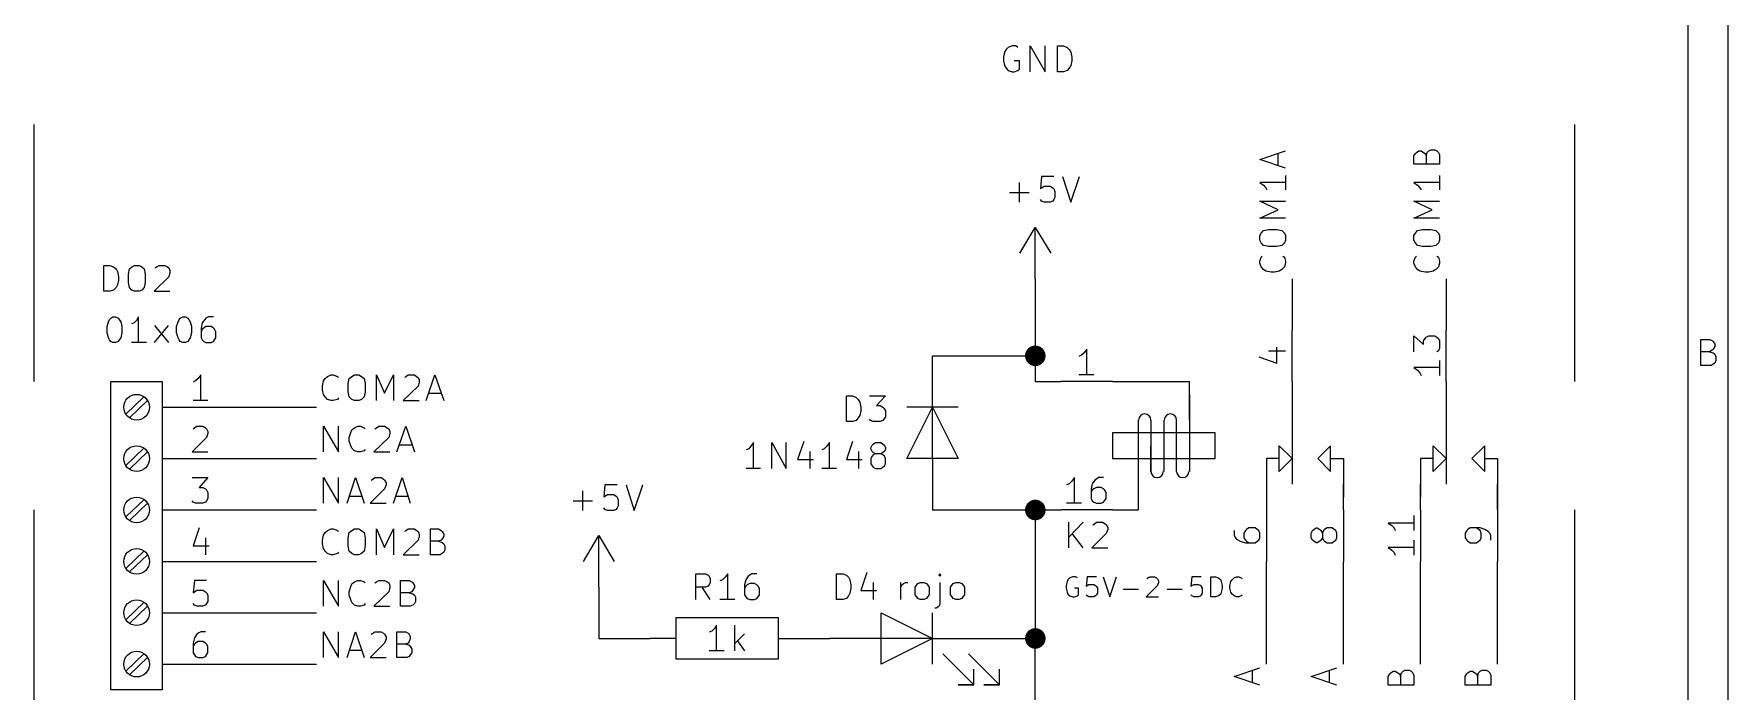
# Model space of a CAD drawing. Extents: x 0.4 to 11.3, y -7.9 to -0.4.
# Drawn here: x 8 to 11.299, y -4.002 to -2.724 of the extents above; entities that cross this region are included whole.
import ezdxf

# ---------------------------------------------------------------- set-up
doc = ezdxf.new("R2010")
doc.units = 0
doc.header["$MEASUREMENT"] = 0
doc.linetypes.add('DASHED', pattern=[0.75, 0.5, -0.25])
for name, color, linetype in [('BLACK', 7, 'CONTINUOUS'), ('BLUE3', 171, 'CONTINUOUS'), ('CYAN2', 4, 'CONTINUOUS'), ('GREEN2', 3, 'CONTINUOUS'), ('LYELLOW', 51, 'CONTINUOUS'), ('RED2', 1, 'CONTINUOUS')]:
    doc.layers.add(name, color=color, linetype=linetype)

msp = doc.modelspace()

# ---------------------------------------------------------------- linework, layer by layer
at = {"layer": 'BLACK', "linetype": 'CONTINUOUS'}
for p, q in [((10.387, -2.968), (10.437, -2.951)), ((10.437, -2.985), (10.387, -2.968)), ((10.423, -2.98), (10.423, -2.956)), ((10.687, -2.961), (10.69, -2.956)), ((10.687, -2.977), (10.687, -2.961)), ((10.69, -2.956), (10.692, -2.954)), ((10.692, -2.954), (10.697, -2.951)), ((10.697, -2.951), (10.701, -2.951)), ((10.701, -2.951), (10.706, -2.954)), ((10.706, -2.954), (10.709, -2.956)), ((10.709, -2.956), (10.711, -2.961)), ((10.711, -2.961), (10.713, -2.954)), ((10.711, -2.961), (10.711, -2.977)), ((10.713, -2.954), (10.716, -2.951)), ((10.716, -2.951), (10.72, -2.949)), ((10.72, -2.949), (10.728, -2.949)), ((10.728, -2.949), (10.732, -2.951)), ((10.732, -2.951), (10.735, -2.954)), ((10.735, -2.954), (10.737, -2.958)), ((10.737, -2.958), (10.737, -2.977)), ((10.437, -2.999), (10.437, -3.027)), ((10.737, -2.977), (10.687, -2.977)), ((10.737, -2.999), (10.737, -3.027)), ((10.437, -3.013), (10.387, -3.013)), ((10.387, -3.013), (10.394, -3.018)), ((10.394, -3.018), (10.399, -3.023)), ((10.399, -3.023), (10.401, -3.027)), ((10.737, -3.013), (10.687, -3.013)), ((10.687, -3.013), (10.694, -3.018)), ((10.694, -3.018), (10.699, -3.023)), ((10.699, -3.023), (10.701, -3.027)), ((10.423, -3.066), (10.387, -3.049)), ((10.387, -3.049), (10.437, -3.049)), ((10.387, -3.082), (10.423, -3.066)), ((10.723, -3.066), (10.687, -3.049)), ((10.687, -3.049), (10.737, -3.049)), ((10.687, -3.082), (10.723, -3.066)), ((10.437, -3.082), (10.387, -3.082)), ((10.737, -3.082), (10.687, -3.082)), ((10.387, -3.116), (10.39, -3.111)), ((10.387, -3.125), (10.387, -3.116)), ((10.39, -3.13), (10.387, -3.125)), ((10.39, -3.111), (10.394, -3.106)), ((10.394, -3.135), (10.39, -3.13)), ((10.394, -3.106), (10.404, -3.104)), ((10.404, -3.104), (10.42, -3.104)), ((10.42, -3.104), (10.43, -3.106)), ((10.43, -3.106), (10.435, -3.111)), ((10.435, -3.13), (10.43, -3.135)), ((10.435, -3.111), (10.437, -3.116)), ((10.437, -3.125), (10.435, -3.13)), ((10.437, -3.116), (10.437, -3.125)), ((10.687, -3.116), (10.69, -3.111)), ((10.687, -3.125), (10.687, -3.116)), ((10.69, -3.13), (10.687, -3.125)), ((10.69, -3.111), (10.694, -3.106)), ((10.694, -3.135), (10.69, -3.13)), ((10.694, -3.106), (10.704, -3.104)), ((10.704, -3.104), (10.72, -3.104)), ((10.72, -3.104), (10.73, -3.106)), ((10.73, -3.106), (10.735, -3.111)), ((10.735, -3.13), (10.73, -3.135)), ((10.735, -3.111), (10.737, -3.116)), ((10.737, -3.125), (10.735, -3.13)), ((10.737, -3.116), (10.737, -3.125)), ((10.387, -3.166), (10.39, -3.158)), ((10.387, -3.17), (10.387, -3.166)), ((10.39, -3.158), (10.392, -3.156)), ((10.404, -3.137), (10.394, -3.135)), ((10.42, -3.137), (10.404, -3.137)), ((10.43, -3.135), (10.42, -3.137)), ((10.432, -3.156), (10.435, -3.158)), ((10.435, -3.158), (10.437, -3.166)), ((10.437, -3.166), (10.437, -3.17)), ((10.687, -3.166), (10.69, -3.158)), ((10.687, -3.17), (10.687, -3.166)), ((10.69, -3.158), (10.692, -3.156)), ((10.704, -3.137), (10.694, -3.135)), ((10.72, -3.137), (10.704, -3.137)), ((10.73, -3.135), (10.72, -3.137)), ((10.732, -3.156), (10.735, -3.158)), ((10.735, -3.158), (10.737, -3.166)), ((10.737, -3.166), (10.737, -3.17)), ((10.39, -3.177), (10.387, -3.17)), ((10.394, -3.182), (10.39, -3.177)), ((10.399, -3.185), (10.394, -3.182)), ((10.409, -3.187), (10.399, -3.185)), ((10.416, -3.187), (10.409, -3.187)), ((10.425, -3.185), (10.416, -3.187)), ((10.43, -3.182), (10.425, -3.185)), ((10.435, -3.177), (10.43, -3.182)), ((10.437, -3.17), (10.435, -3.177)), ((10.69, -3.177), (10.687, -3.17)), ((10.694, -3.182), (10.69, -3.177)), ((10.699, -3.185), (10.694, -3.182)), ((10.709, -3.187), (10.699, -3.185)), ((10.716, -3.187), (10.709, -3.187)), ((10.725, -3.185), (10.716, -3.187)), ((10.73, -3.182), (10.725, -3.185)), ((10.735, -3.177), (10.73, -3.182)), ((10.737, -3.17), (10.735, -3.177)), ((8.564, -3.399), (8.567, -3.394)), ((8.567, -3.394), (8.572, -3.39)), ((8.572, -3.39), (8.579, -3.387)), ((8.579, -3.387), (8.583, -3.387)), ((8.583, -3.387), (8.591, -3.39)), ((8.591, -3.39), (8.593, -3.392)), ((8.612, -3.404), (8.614, -3.394)), ((8.614, -3.394), (8.619, -3.39)), ((8.619, -3.39), (8.624, -3.387)), ((8.624, -3.387), (8.633, -3.387)), ((8.633, -3.387), (8.638, -3.39)), ((8.638, -3.39), (8.643, -3.394)), ((8.643, -3.394), (8.645, -3.404)), ((8.667, -3.437), (8.667, -3.387)), ((8.667, -3.387), (8.683, -3.423)), ((8.683, -3.423), (8.7, -3.387)), ((8.7, -3.387), (8.7, -3.437)), ((8.722, -3.392), (8.724, -3.39)), ((8.724, -3.39), (8.729, -3.387)), ((8.729, -3.387), (8.741, -3.387)), ((8.741, -3.387), (8.745, -3.39)), ((8.745, -3.39), (8.748, -3.392)), ((8.748, -3.392), (8.75, -3.397)), ((8.75, -3.397), (8.75, -3.401)), ((8.764, -3.437), (8.781, -3.387)), ((8.781, -3.387), (8.798, -3.437)), ((8.562, -3.409), (8.564, -3.399)), ((8.562, -3.416), (8.562, -3.409)), ((8.564, -3.425), (8.562, -3.416)), ((8.567, -3.43), (8.564, -3.425)), ((8.572, -3.435), (8.567, -3.43)), ((8.612, -3.42), (8.612, -3.404)), ((8.614, -3.43), (8.612, -3.42)), ((8.619, -3.435), (8.614, -3.43)), ((8.643, -3.43), (8.638, -3.435)), ((8.645, -3.42), (8.643, -3.43)), ((8.645, -3.404), (8.645, -3.42)), ((8.748, -3.409), (8.719, -3.437)), ((8.75, -3.401), (8.748, -3.409)), ((8.769, -3.423), (8.793, -3.423)), ((8.579, -3.437), (8.572, -3.435)), ((8.583, -3.437), (8.579, -3.437)), ((8.591, -3.435), (8.583, -3.437)), ((8.593, -3.432), (8.591, -3.435)), ((8.624, -3.437), (8.619, -3.435)), ((8.633, -3.437), (8.624, -3.437)), ((8.638, -3.435), (8.633, -3.437)), ((8.719, -3.437), (8.75, -3.437)), ((8.564, -3.537), (8.564, -3.487)), ((8.564, -3.487), (8.593, -3.537)), ((8.593, -3.537), (8.593, -3.487)), ((8.617, -3.499), (8.619, -3.494)), ((8.619, -3.494), (8.624, -3.49)), ((8.624, -3.49), (8.631, -3.487)), ((8.631, -3.487), (8.636, -3.487)), ((8.636, -3.487), (8.643, -3.49)), ((8.643, -3.49), (8.645, -3.492)), ((8.664, -3.492), (8.667, -3.49)), ((8.667, -3.49), (8.672, -3.487)), ((8.672, -3.487), (8.683, -3.487)), ((8.683, -3.487), (8.688, -3.49)), ((8.688, -3.49), (8.691, -3.492)), ((8.691, -3.492), (8.693, -3.497)), ((8.707, -3.537), (8.724, -3.487)), ((8.724, -3.487), (8.741, -3.537)), ((8.614, -3.509), (8.617, -3.499)), ((8.614, -3.516), (8.614, -3.509)), ((8.617, -3.525), (8.614, -3.516)), ((8.619, -3.53), (8.617, -3.525)), ((8.691, -3.509), (8.662, -3.537)), ((8.693, -3.501), (8.691, -3.509)), ((8.693, -3.497), (8.693, -3.501)), ((8.712, -3.523), (8.736, -3.523)), ((8.624, -3.535), (8.619, -3.53)), ((8.631, -3.537), (8.624, -3.535)), ((8.636, -3.537), (8.631, -3.537)), ((8.643, -3.535), (8.636, -3.537)), ((8.645, -3.532), (8.643, -3.535)), ((8.662, -3.537), (8.693, -3.537)), ((8.564, -3.637), (8.564, -3.587)), ((8.564, -3.587), (8.593, -3.637)), ((8.593, -3.637), (8.593, -3.587)), ((8.61, -3.637), (8.626, -3.587)), ((8.626, -3.587), (8.643, -3.637)), ((8.657, -3.592), (8.66, -3.59)), ((8.66, -3.59), (8.664, -3.587)), ((8.664, -3.587), (8.676, -3.587)), ((8.676, -3.587), (8.681, -3.59)), ((8.681, -3.59), (8.683, -3.592)), ((8.683, -3.592), (8.686, -3.597)), ((8.7, -3.637), (8.717, -3.587)), ((8.717, -3.587), (8.733, -3.637)), ((8.614, -3.623), (8.638, -3.623)), ((8.683, -3.609), (8.655, -3.637)), ((8.686, -3.601), (8.683, -3.609)), ((8.686, -3.597), (8.686, -3.601)), ((8.705, -3.623), (8.729, -3.623)), ((8.655, -3.637), (8.686, -3.637)), ((8.564, -3.699), (8.567, -3.694)), ((8.567, -3.694), (8.572, -3.69)), ((8.572, -3.69), (8.579, -3.687)), ((8.579, -3.687), (8.583, -3.687)), ((8.583, -3.687), (8.591, -3.69)), ((8.591, -3.69), (8.593, -3.692)), ((8.612, -3.704), (8.614, -3.694)), ((8.614, -3.694), (8.619, -3.69)), ((8.619, -3.69), (8.624, -3.687)), ((8.624, -3.687), (8.633, -3.687)), ((8.633, -3.687), (8.638, -3.69)), ((8.638, -3.69), (8.643, -3.694)), ((8.643, -3.694), (8.645, -3.704)), ((8.667, -3.737), (8.667, -3.687)), ((8.667, -3.687), (8.683, -3.723)), ((8.683, -3.723), (8.7, -3.687)), ((8.7, -3.687), (8.7, -3.737)), ((8.722, -3.692), (8.724, -3.69)), ((8.724, -3.69), (8.729, -3.687)), ((8.729, -3.687), (8.741, -3.687)), ((8.741, -3.687), (8.745, -3.69)), ((8.745, -3.69), (8.748, -3.692)), ((8.748, -3.692), (8.75, -3.697)), ((8.772, -3.737), (8.772, -3.687)), ((8.772, -3.687), (8.788, -3.687)), ((8.788, -3.687), (8.793, -3.69)), ((8.793, -3.69), (8.795, -3.692)), ((8.795, -3.692), (8.798, -3.697)), ((8.562, -3.709), (8.564, -3.699)), ((8.562, -3.716), (8.562, -3.709)), ((8.564, -3.725), (8.562, -3.716)), ((8.567, -3.73), (8.564, -3.725)), ((8.612, -3.72), (8.612, -3.704)), ((8.614, -3.73), (8.612, -3.72)), ((8.645, -3.72), (8.643, -3.73)), ((8.645, -3.704), (8.645, -3.72)), ((8.748, -3.709), (8.719, -3.737)), ((8.75, -3.701), (8.748, -3.709)), ((8.75, -3.697), (8.75, -3.701)), ((8.788, -3.711), (8.772, -3.711)), ((8.793, -3.709), (8.788, -3.711)), ((8.788, -3.711), (8.795, -3.713)), ((8.795, -3.706), (8.793, -3.709)), ((8.798, -3.701), (8.795, -3.706)), ((8.795, -3.713), (8.798, -3.716)), ((8.798, -3.697), (8.798, -3.701)), ((8.798, -3.716), (8.8, -3.72)), ((8.8, -3.72), (8.8, -3.728)), ((8.572, -3.735), (8.567, -3.73)), ((8.579, -3.737), (8.572, -3.735)), ((8.583, -3.737), (8.579, -3.737)), ((8.591, -3.735), (8.583, -3.737)), ((8.593, -3.732), (8.591, -3.735)), ((8.619, -3.735), (8.614, -3.73)), ((8.624, -3.737), (8.619, -3.735)), ((8.633, -3.737), (8.624, -3.737)), ((8.638, -3.735), (8.633, -3.737)), ((8.643, -3.73), (8.638, -3.735)), ((8.719, -3.737), (8.75, -3.737)), ((8.791, -3.737), (8.772, -3.737)), ((8.795, -3.735), (8.791, -3.737)), ((8.798, -3.732), (8.795, -3.735)), ((8.8, -3.728), (8.798, -3.732)), ((8.564, -3.837), (8.564, -3.787)), ((8.564, -3.787), (8.593, -3.837)), ((8.593, -3.837), (8.593, -3.787)), ((8.619, -3.794), (8.624, -3.79)), ((8.624, -3.79), (8.631, -3.787)), ((8.631, -3.787), (8.636, -3.787)), ((8.636, -3.787), (8.643, -3.79)), ((8.643, -3.79), (8.645, -3.792)), ((8.664, -3.792), (8.667, -3.79)), ((8.667, -3.79), (8.672, -3.787)), ((8.672, -3.787), (8.683, -3.787)), ((8.683, -3.787), (8.688, -3.79)), ((8.688, -3.79), (8.691, -3.792)), ((8.691, -3.792), (8.693, -3.797)), ((8.714, -3.837), (8.714, -3.787)), ((8.714, -3.787), (8.731, -3.787)), ((8.731, -3.787), (8.736, -3.79)), ((8.736, -3.79), (8.738, -3.792)), ((8.738, -3.792), (8.741, -3.797)), ((8.614, -3.809), (8.617, -3.799)), ((8.614, -3.816), (8.614, -3.809)), ((8.617, -3.825), (8.614, -3.816)), ((8.617, -3.799), (8.619, -3.794)), ((8.619, -3.83), (8.617, -3.825)), ((8.691, -3.809), (8.662, -3.837)), ((8.693, -3.801), (8.691, -3.809)), ((8.693, -3.797), (8.693, -3.801)), ((8.731, -3.811), (8.714, -3.811)), ((8.736, -3.809), (8.731, -3.811)), ((8.731, -3.811), (8.738, -3.813)), ((8.738, -3.806), (8.736, -3.809)), ((8.741, -3.801), (8.738, -3.806)), ((8.738, -3.813), (8.741, -3.816)), ((8.741, -3.797), (8.741, -3.801)), ((8.741, -3.816), (8.743, -3.82)), ((8.743, -3.82), (8.743, -3.828)), ((8.624, -3.835), (8.619, -3.83)), ((8.631, -3.837), (8.624, -3.835)), ((8.636, -3.837), (8.631, -3.837)), ((8.643, -3.835), (8.636, -3.837)), ((8.645, -3.832), (8.643, -3.835)), ((8.662, -3.837), (8.693, -3.837)), ((8.733, -3.837), (8.714, -3.837)), ((8.738, -3.835), (8.733, -3.837)), ((8.741, -3.832), (8.738, -3.835)), ((8.743, -3.828), (8.741, -3.832)), ((8.564, -3.937), (8.564, -3.887)), ((8.564, -3.887), (8.593, -3.937)), ((8.593, -3.937), (8.593, -3.887)), ((8.61, -3.937), (8.626, -3.887)), ((8.626, -3.887), (8.643, -3.937)), ((8.657, -3.892), (8.66, -3.89)), ((8.66, -3.89), (8.664, -3.887)), ((8.664, -3.887), (8.676, -3.887)), ((8.676, -3.887), (8.681, -3.89)), ((8.681, -3.89), (8.683, -3.892)), ((8.683, -3.892), (8.686, -3.897)), ((8.707, -3.937), (8.707, -3.887)), ((8.707, -3.887), (8.724, -3.887)), ((8.724, -3.887), (8.729, -3.89)), ((8.729, -3.89), (8.731, -3.892)), ((8.731, -3.892), (8.733, -3.897)), ((8.614, -3.923), (8.638, -3.923)), ((8.683, -3.909), (8.655, -3.937)), ((8.686, -3.901), (8.683, -3.909)), ((8.686, -3.897), (8.686, -3.901)), ((8.724, -3.911), (8.707, -3.911)), ((8.729, -3.909), (8.724, -3.911)), ((8.724, -3.911), (8.731, -3.913)), ((8.731, -3.906), (8.729, -3.909)), ((8.733, -3.901), (8.731, -3.906)), ((8.731, -3.913), (8.733, -3.916)), ((8.733, -3.897), (8.733, -3.901)), ((8.733, -3.916), (8.736, -3.92)), ((8.736, -3.92), (8.736, -3.928)), ((8.655, -3.937), (8.686, -3.937)), ((8.726, -3.937), (8.707, -3.937)), ((8.731, -3.935), (8.726, -3.937)), ((8.733, -3.932), (8.731, -3.935)), ((8.736, -3.928), (8.733, -3.932)), ((10.337, -3.974), (10.387, -3.957)), ((10.487, -3.974), (10.537, -3.957)), ((10.387, -3.991), (10.337, -3.974)), ((10.373, -3.986), (10.373, -3.962)), ((10.537, -3.991), (10.487, -3.974)), ((10.523, -3.986), (10.523, -3.962)), ((10.637, -3.974), (10.64, -3.969)), ((10.637, -3.991), (10.637, -3.974)), ((10.687, -3.991), (10.637, -3.991)), ((10.64, -3.969), (10.642, -3.967)), ((10.642, -3.967), (10.647, -3.964)), ((10.647, -3.964), (10.651, -3.964)), ((10.651, -3.964), (10.656, -3.967)), ((10.656, -3.967), (10.659, -3.969)), ((10.659, -3.969), (10.661, -3.974)), ((10.661, -3.974), (10.663, -3.967)), ((10.661, -3.974), (10.661, -3.991)), ((10.663, -3.967), (10.666, -3.964)), ((10.666, -3.964), (10.67, -3.962)), ((10.67, -3.962), (10.678, -3.962)), ((10.678, -3.962), (10.682, -3.964)), ((10.682, -3.964), (10.685, -3.967)), ((10.685, -3.967), (10.687, -3.972)), ((10.687, -3.972), (10.687, -3.991)), ((10.787, -3.974), (10.79, -3.969)), ((10.787, -3.991), (10.787, -3.974)), ((10.837, -3.991), (10.787, -3.991)), ((10.79, -3.969), (10.792, -3.967)), ((10.792, -3.967), (10.797, -3.964)), ((10.797, -3.964), (10.801, -3.964)), ((10.801, -3.964), (10.806, -3.967)), ((10.806, -3.967), (10.809, -3.969)), ((10.809, -3.969), (10.811, -3.974)), ((10.811, -3.974), (10.813, -3.967)), ((10.811, -3.974), (10.811, -3.991)), ((10.813, -3.967), (10.816, -3.964)), ((10.816, -3.964), (10.82, -3.962)), ((10.82, -3.962), (10.828, -3.962)), ((10.828, -3.962), (10.832, -3.964)), ((10.832, -3.964), (10.835, -3.967)), ((10.835, -3.967), (10.837, -3.972)), ((10.837, -3.972), (10.837, -3.991))]:
    msp.add_line(p, q, dxfattribs=at)
at = {"layer": 'BLUE3', "linetype": 'DASHED'}
for p, q in [((8, -0.65), (8, -5)), ((11, -0.65), (11, -5))]:
    msp.add_line(p, q, dxfattribs=at)
at = {"layer": 'CYAN2', "linetype": 'CONTINUOUS'}
for p, q in [((9.89, -2.759), (9.888, -2.769)), ((9.888, -2.769), (9.888, -2.776)), ((9.893, -2.754), (9.89, -2.759)), ((9.897, -2.75), (9.893, -2.754)), ((9.905, -2.747), (9.897, -2.75)), ((9.912, -2.747), (9.905, -2.747)), ((9.916, -2.75), (9.912, -2.747)), ((9.94, -2.797), (9.94, -2.747)), ((9.94, -2.747), (9.969, -2.797)), ((9.969, -2.797), (9.969, -2.747)), ((9.993, -2.797), (9.993, -2.747)), ((9.993, -2.747), (10.005, -2.747)), ((10.005, -2.747), (10.012, -2.75)), ((10.012, -2.75), (10.016, -2.754)), ((10.016, -2.754), (10.019, -2.759)), ((10.019, -2.759), (10.021, -2.769)), ((10.021, -2.769), (10.021, -2.776)), ((9.888, -2.776), (9.89, -2.785)), ((9.89, -2.785), (9.893, -2.79)), ((9.893, -2.79), (9.897, -2.795)), ((9.897, -2.795), (9.905, -2.797)), ((9.905, -2.797), (9.909, -2.797)), ((9.919, -2.776), (9.909, -2.776)), ((9.909, -2.797), (9.916, -2.795)), ((9.916, -2.795), (9.919, -2.792)), ((9.919, -2.792), (9.919, -2.776)), ((10.005, -2.797), (9.993, -2.797)), ((10.012, -2.795), (10.005, -2.797)), ((10.016, -2.79), (10.012, -2.795)), ((10.019, -2.785), (10.016, -2.79)), ((10.021, -2.776), (10.019, -2.785)), ((9.962, -3.001), (9.96, -3.025)), ((9.986, -3.001), (9.962, -3.001)), ((10.003, -3.001), (10.019, -3.051)), ((10.019, -3.051), (10.036, -3.001)), ((9.9, -3.032), (9.938, -3.032)), ((9.919, -3.051), (9.919, -3.013)), ((9.96, -3.025), (9.962, -3.023)), ((9.962, -3.023), (9.967, -3.02)), ((9.967, -3.02), (9.979, -3.02)), ((9.979, -3.02), (9.984, -3.023)), ((9.984, -3.023), (9.986, -3.025)), ((9.986, -3.025), (9.988, -3.03)), ((9.988, -3.03), (9.988, -3.042)), ((9.962, -3.049), (9.96, -3.046)), ((9.967, -3.051), (9.962, -3.049)), ((9.979, -3.051), (9.967, -3.051)), ((9.984, -3.049), (9.979, -3.051)), ((9.986, -3.046), (9.984, -3.049)), ((9.988, -3.042), (9.986, -3.046)), ((8.136, -3.224), (8.136, -3.174)), ((8.136, -3.174), (8.148, -3.174)), ((8.148, -3.174), (8.155, -3.177)), ((8.155, -3.177), (8.16, -3.181)), ((8.16, -3.181), (8.163, -3.186)), ((8.163, -3.186), (8.165, -3.196)), ((8.165, -3.196), (8.165, -3.203)), ((8.184, -3.191), (8.186, -3.181)), ((8.184, -3.207), (8.184, -3.191)), ((8.186, -3.181), (8.191, -3.177)), ((8.191, -3.177), (8.196, -3.174)), ((8.196, -3.174), (8.205, -3.174)), ((8.205, -3.174), (8.21, -3.177)), ((8.21, -3.177), (8.215, -3.181)), ((8.215, -3.181), (8.217, -3.191)), ((8.217, -3.191), (8.217, -3.207)), ((8.263, -3.196), (8.234, -3.224)), ((8.236, -3.179), (8.239, -3.177)), ((8.239, -3.177), (8.244, -3.174)), ((8.244, -3.174), (8.255, -3.174)), ((8.255, -3.174), (8.26, -3.177)), ((8.26, -3.177), (8.263, -3.179)), ((8.263, -3.179), (8.265, -3.184)), ((8.265, -3.188), (8.263, -3.196)), ((8.265, -3.184), (8.265, -3.188)), ((8.148, -3.224), (8.136, -3.224)), ((8.155, -3.222), (8.148, -3.224)), ((8.16, -3.217), (8.155, -3.222)), ((8.163, -3.212), (8.16, -3.217)), ((8.165, -3.203), (8.163, -3.212)), ((8.186, -3.217), (8.184, -3.207)), ((8.191, -3.222), (8.186, -3.217)), ((8.196, -3.224), (8.191, -3.222)), ((8.205, -3.224), (8.196, -3.224)), ((8.21, -3.222), (8.205, -3.224)), ((8.215, -3.217), (8.21, -3.222)), ((8.217, -3.207), (8.215, -3.217)), ((8.234, -3.224), (8.265, -3.224)), ((8.143, -3.293), (8.145, -3.284)), ((8.143, -3.305), (8.143, -3.293)), ((8.145, -3.284), (8.147, -3.279)), ((8.147, -3.279), (8.15, -3.277)), ((8.15, -3.277), (8.154, -3.274)), ((8.154, -3.274), (8.159, -3.274)), ((8.159, -3.274), (8.164, -3.277)), ((8.164, -3.277), (8.166, -3.279)), ((8.166, -3.279), (8.169, -3.284)), ((8.169, -3.284), (8.171, -3.293)), ((8.171, -3.293), (8.171, -3.305)), ((8.195, -3.286), (8.19, -3.288)), ((8.2, -3.281), (8.195, -3.286)), ((8.204, -3.274), (8.2, -3.281)), ((8.204, -3.324), (8.204, -3.274)), ((8.235, -3.324), (8.262, -3.291)), ((8.235, -3.291), (8.262, -3.324)), ((8.278, -3.293), (8.281, -3.284)), ((8.278, -3.305), (8.278, -3.293)), ((8.281, -3.284), (8.283, -3.279)), ((8.283, -3.279), (8.285, -3.277)), ((8.285, -3.277), (8.29, -3.274)), ((8.29, -3.274), (8.295, -3.274)), ((8.295, -3.274), (8.3, -3.277)), ((8.3, -3.277), (8.302, -3.279)), ((8.302, -3.279), (8.304, -3.284)), ((8.304, -3.284), (8.307, -3.293)), ((8.307, -3.293), (8.307, -3.305)), ((8.328, -3.286), (8.326, -3.296)), ((8.326, -3.296), (8.326, -3.315)), ((8.328, -3.298), (8.326, -3.303)), ((8.333, -3.279), (8.328, -3.286)), ((8.331, -3.296), (8.328, -3.298)), ((8.335, -3.293), (8.331, -3.296)), ((8.335, -3.277), (8.333, -3.279)), ((8.34, -3.274), (8.335, -3.277)), ((8.345, -3.293), (8.335, -3.293)), ((8.35, -3.274), (8.34, -3.274)), ((8.35, -3.296), (8.345, -3.293)), ((8.352, -3.298), (8.35, -3.296)), ((8.354, -3.303), (8.352, -3.298)), ((8.145, -3.315), (8.143, -3.305)), ((8.147, -3.319), (8.145, -3.315)), ((8.15, -3.322), (8.147, -3.319)), ((8.154, -3.324), (8.15, -3.322)), ((8.159, -3.324), (8.154, -3.324)), ((8.164, -3.322), (8.159, -3.324)), ((8.166, -3.319), (8.164, -3.322)), ((8.169, -3.315), (8.166, -3.319)), ((8.171, -3.305), (8.169, -3.315)), ((8.219, -3.324), (8.19, -3.324)), ((8.281, -3.315), (8.278, -3.305)), ((8.283, -3.319), (8.281, -3.315)), ((8.285, -3.322), (8.283, -3.319)), ((8.29, -3.324), (8.285, -3.322)), ((8.295, -3.324), (8.29, -3.324)), ((8.3, -3.322), (8.295, -3.324)), ((8.302, -3.319), (8.3, -3.322)), ((8.304, -3.315), (8.302, -3.319)), ((8.307, -3.305), (8.304, -3.315)), ((8.326, -3.315), (8.328, -3.319)), ((8.328, -3.319), (8.331, -3.322)), ((8.331, -3.322), (8.335, -3.324)), ((8.335, -3.324), (8.345, -3.324)), ((8.345, -3.324), (8.35, -3.322)), ((8.35, -3.322), (8.352, -3.319)), ((8.352, -3.319), (8.354, -3.315)), ((8.354, -3.315), (8.354, -3.303)), ((9.582, -3.478), (9.582, -3.428)), ((9.582, -3.428), (9.594, -3.428)), ((9.594, -3.428), (9.601, -3.431)), ((9.627, -3.428), (9.658, -3.428)), ((9.658, -3.428), (9.641, -3.447)), ((9.601, -3.431), (9.605, -3.435)), ((9.605, -3.435), (9.608, -3.44)), ((9.608, -3.44), (9.61, -3.45)), ((9.61, -3.457), (9.608, -3.466)), ((9.61, -3.45), (9.61, -3.457)), ((9.641, -3.447), (9.648, -3.447)), ((9.648, -3.447), (9.653, -3.45)), ((9.653, -3.45), (9.655, -3.452)), ((9.655, -3.452), (9.658, -3.457)), ((9.658, -3.457), (9.658, -3.469)), ((9.594, -3.478), (9.582, -3.478)), ((9.601, -3.476), (9.594, -3.478)), ((9.605, -3.471), (9.601, -3.476)), ((9.608, -3.466), (9.605, -3.471)), ((9.629, -3.476), (9.627, -3.473)), ((9.634, -3.478), (9.629, -3.476)), ((9.648, -3.478), (9.634, -3.478)), ((9.653, -3.476), (9.648, -3.478)), ((9.655, -3.473), (9.653, -3.476)), ((9.658, -3.469), (9.655, -3.473)), ((9.396, -3.526), (9.392, -3.531)), ((9.401, -3.519), (9.396, -3.526)), ((9.401, -3.569), (9.401, -3.519)), ((9.437, -3.569), (9.437, -3.519)), ((9.437, -3.519), (9.465, -3.569)), ((9.465, -3.569), (9.465, -3.519)), ((9.499, -3.517), (9.487, -3.552)), ((9.544, -3.526), (9.539, -3.531)), ((9.549, -3.519), (9.544, -3.526)), ((9.549, -3.569), (9.549, -3.519)), ((9.594, -3.517), (9.582, -3.552)), ((9.63, -3.529), (9.632, -3.524)), ((9.63, -3.531), (9.63, -3.529)), ((9.632, -3.524), (9.634, -3.522)), ((9.634, -3.522), (9.639, -3.519)), ((9.639, -3.519), (9.649, -3.519)), ((9.649, -3.519), (9.653, -3.522)), ((9.653, -3.522), (9.656, -3.524)), ((9.656, -3.524), (9.658, -3.529)), ((9.658, -3.529), (9.658, -3.531)), ((9.392, -3.531), (9.387, -3.533)), ((9.487, -3.552), (9.518, -3.552)), ((9.511, -3.536), (9.511, -3.569)), ((9.539, -3.531), (9.534, -3.533)), ((9.582, -3.552), (9.613, -3.552)), ((9.606, -3.536), (9.606, -3.569)), ((9.632, -3.536), (9.63, -3.531)), ((9.632, -3.545), (9.63, -3.55)), ((9.63, -3.55), (9.63, -3.56)), ((9.63, -3.56), (9.632, -3.564)), ((9.634, -3.538), (9.632, -3.536)), ((9.634, -3.543), (9.632, -3.545)), ((9.639, -3.541), (9.634, -3.538)), ((9.639, -3.541), (9.634, -3.543)), ((9.649, -3.541), (9.639, -3.541)), ((9.653, -3.538), (9.649, -3.541)), ((9.653, -3.543), (9.649, -3.541)), ((9.656, -3.536), (9.653, -3.538)), ((9.656, -3.545), (9.653, -3.543)), ((9.658, -3.531), (9.656, -3.536)), ((9.658, -3.55), (9.656, -3.545)), ((9.656, -3.564), (9.658, -3.56)), ((9.658, -3.56), (9.658, -3.55)), ((9.415, -3.569), (9.387, -3.569)), ((9.563, -3.569), (9.534, -3.569)), ((9.632, -3.564), (9.634, -3.567)), ((9.634, -3.567), (9.639, -3.569)), ((9.639, -3.569), (9.649, -3.569)), ((9.649, -3.569), (9.653, -3.567)), ((9.653, -3.567), (9.656, -3.564)), ((9.069, -3.651), (9.069, -3.613)), ((9.112, -3.601), (9.11, -3.625)), ((9.11, -3.625), (9.112, -3.623)), ((9.136, -3.601), (9.112, -3.601)), ((9.112, -3.623), (9.117, -3.62)), ((9.117, -3.62), (9.129, -3.62)), ((9.129, -3.62), (9.134, -3.623)), ((9.134, -3.623), (9.136, -3.625)), ((9.136, -3.625), (9.138, -3.63)), ((9.153, -3.601), (9.169, -3.651)), ((9.169, -3.651), (9.186, -3.601)), ((9.05, -3.632), (9.088, -3.632)), ((9.112, -3.649), (9.11, -3.646)), ((9.117, -3.651), (9.112, -3.649)), ((9.129, -3.651), (9.117, -3.651)), ((9.134, -3.649), (9.129, -3.651)), ((9.136, -3.646), (9.134, -3.649)), ((9.138, -3.642), (9.136, -3.646)), ((9.138, -3.63), (9.138, -3.642)), ((10.015, -3.724), (10.015, -3.674)), ((10.043, -3.674), (10.015, -3.703)), ((10.062, -3.679), (10.065, -3.677)), ((10.065, -3.677), (10.069, -3.674)), ((10.069, -3.674), (10.081, -3.674)), ((10.081, -3.674), (10.086, -3.677)), ((10.086, -3.677), (10.088, -3.679)), ((10.088, -3.679), (10.091, -3.684)), ((10.091, -3.688), (10.088, -3.696)), ((10.091, -3.684), (10.091, -3.688)), ((10.043, -3.724), (10.022, -3.696)), ((10.088, -3.696), (10.06, -3.724)), ((10.06, -3.724), (10.091, -3.724)), ((9.289, -3.824), (9.289, -3.774)), ((9.289, -3.774), (9.308, -3.774)), ((9.308, -3.774), (9.313, -3.777)), ((9.313, -3.777), (9.315, -3.779)), ((9.315, -3.779), (9.317, -3.784)), ((9.317, -3.791), (9.315, -3.796)), ((9.317, -3.784), (9.317, -3.791)), ((9.341, -3.786), (9.336, -3.788)), ((9.346, -3.781), (9.341, -3.786)), ((9.351, -3.774), (9.346, -3.781)), ((9.351, -3.824), (9.351, -3.774)), ((9.386, -3.786), (9.384, -3.796)), ((9.391, -3.779), (9.386, -3.786)), ((9.394, -3.793), (9.389, -3.796)), ((9.394, -3.777), (9.391, -3.779)), ((9.398, -3.774), (9.394, -3.777)), ((9.403, -3.793), (9.394, -3.793)), ((9.408, -3.774), (9.398, -3.774)), ((9.408, -3.796), (9.403, -3.793)), ((9.563, -3.824), (9.563, -3.774)), ((9.563, -3.774), (9.575, -3.774)), ((9.575, -3.774), (9.582, -3.777)), ((9.582, -3.777), (9.586, -3.781)), ((9.586, -3.781), (9.589, -3.786)), ((9.589, -3.786), (9.591, -3.796)), ((9.622, -3.772), (9.61, -3.807)), ((9.634, -3.791), (9.634, -3.824)), ((9.688, -3.824), (9.688, -3.791)), ((9.69, -3.796), (9.693, -3.793)), ((9.693, -3.793), (9.697, -3.791)), ((9.697, -3.791), (9.702, -3.791)), ((9.719, -3.796), (9.721, -3.793)), ((9.721, -3.793), (9.726, -3.791)), ((9.726, -3.791), (9.733, -3.791)), ((9.733, -3.791), (9.738, -3.793)), ((9.738, -3.793), (9.74, -3.796)), ((9.764, -3.774), (9.762, -3.777)), ((9.762, -3.777), (9.764, -3.779)), ((9.766, -3.777), (9.764, -3.774)), ((9.764, -3.774), (9.764, -3.779)), ((9.764, -3.779), (9.766, -3.777)), ((9.764, -3.791), (9.764, -3.834)), ((9.788, -3.796), (9.79, -3.793)), ((9.79, -3.793), (9.795, -3.791)), ((9.795, -3.791), (9.802, -3.791)), ((9.802, -3.791), (9.807, -3.793)), ((9.807, -3.793), (9.809, -3.796)), ((10.012, -3.789), (10.01, -3.797)), ((10.013, -3.786), (10.012, -3.789)), ((10.017, -3.782), (10.013, -3.786)), ((10.023, -3.78), (10.017, -3.782)), ((10.028, -3.78), (10.023, -3.78)), ((10.032, -3.782), (10.028, -3.78)), ((10.051, -3.78), (10.049, -3.799)), ((10.069, -3.78), (10.051, -3.78)), ((10.082, -3.78), (10.095, -3.819)), ((10.095, -3.819), (10.108, -3.78)), ((10.168, -3.784), (10.169, -3.782)), ((10.169, -3.782), (10.173, -3.78)), ((10.173, -3.78), (10.182, -3.78)), ((10.182, -3.78), (10.186, -3.782)), ((10.186, -3.782), (10.188, -3.784)), ((10.188, -3.784), (10.19, -3.788)), ((10.19, -3.791), (10.188, -3.797)), ((10.19, -3.788), (10.19, -3.791)), ((10.255, -3.78), (10.253, -3.799)), ((10.273, -3.78), (10.255, -3.78)), ((10.292, -3.819), (10.292, -3.78)), ((10.292, -3.78), (10.301, -3.78)), ((10.301, -3.78), (10.307, -3.782)), ((10.307, -3.782), (10.311, -3.786)), ((10.311, -3.786), (10.312, -3.789)), ((10.312, -3.789), (10.314, -3.797)), ((10.329, -3.797), (10.331, -3.789)), ((10.331, -3.789), (10.333, -3.786)), ((10.333, -3.786), (10.337, -3.782)), ((10.337, -3.782), (10.342, -3.78)), ((10.342, -3.78), (10.346, -3.78)), ((10.346, -3.78), (10.351, -3.782)), ((10.351, -3.782), (10.353, -3.784)), ((9.308, -3.8), (9.289, -3.8)), ((9.317, -3.824), (9.301, -3.8)), ((9.313, -3.798), (9.308, -3.8)), ((9.315, -3.796), (9.313, -3.798)), ((9.365, -3.824), (9.336, -3.824)), ((9.384, -3.796), (9.384, -3.815)), ((9.386, -3.798), (9.384, -3.803)), ((9.384, -3.815), (9.386, -3.819)), ((9.389, -3.796), (9.386, -3.798)), ((9.386, -3.819), (9.389, -3.822)), ((9.389, -3.822), (9.394, -3.824)), ((9.394, -3.824), (9.403, -3.824)), ((9.403, -3.824), (9.408, -3.822)), ((9.41, -3.798), (9.408, -3.796)), ((9.408, -3.822), (9.41, -3.819)), ((9.413, -3.803), (9.41, -3.798)), ((9.41, -3.819), (9.413, -3.815)), ((9.413, -3.815), (9.413, -3.803)), ((9.575, -3.824), (9.563, -3.824)), ((9.582, -3.822), (9.575, -3.824)), ((9.586, -3.817), (9.582, -3.822)), ((9.589, -3.812), (9.586, -3.817)), ((9.591, -3.803), (9.589, -3.812)), ((9.591, -3.796), (9.591, -3.803)), ((9.61, -3.807), (9.641, -3.807)), ((9.688, -3.8), (9.69, -3.796)), ((9.716, -3.8), (9.719, -3.796)), ((9.716, -3.815), (9.716, -3.8)), ((9.719, -3.819), (9.716, -3.815)), ((9.721, -3.822), (9.719, -3.819)), ((9.726, -3.824), (9.721, -3.822)), ((9.733, -3.824), (9.726, -3.824)), ((9.738, -3.822), (9.733, -3.824)), ((9.74, -3.819), (9.738, -3.822)), ((9.74, -3.796), (9.743, -3.8)), ((9.743, -3.815), (9.74, -3.819)), ((9.743, -3.8), (9.743, -3.815)), ((9.785, -3.8), (9.788, -3.796)), ((9.785, -3.815), (9.785, -3.8)), ((9.788, -3.819), (9.785, -3.815)), ((9.79, -3.822), (9.788, -3.819)), ((9.795, -3.824), (9.79, -3.822)), ((9.802, -3.824), (9.795, -3.824)), ((9.807, -3.822), (9.802, -3.824)), ((9.809, -3.819), (9.807, -3.822)), ((9.809, -3.796), (9.812, -3.8)), ((9.812, -3.815), (9.809, -3.819)), ((9.812, -3.8), (9.812, -3.815)), ((10.01, -3.797), (10.01, -3.802)), ((10.01, -3.802), (10.012, -3.81)), ((10.012, -3.81), (10.013, -3.814)), ((10.013, -3.814), (10.017, -3.817)), ((10.017, -3.817), (10.023, -3.819)), ((10.023, -3.819), (10.026, -3.819)), ((10.034, -3.802), (10.026, -3.802)), ((10.026, -3.819), (10.032, -3.817)), ((10.032, -3.817), (10.034, -3.815)), ((10.034, -3.815), (10.034, -3.802)), ((10.049, -3.799), (10.051, -3.797)), ((10.051, -3.817), (10.049, -3.815)), ((10.051, -3.797), (10.054, -3.795)), ((10.054, -3.819), (10.051, -3.817)), ((10.054, -3.795), (10.064, -3.795)), ((10.064, -3.819), (10.054, -3.819)), ((10.064, -3.795), (10.067, -3.797)), ((10.067, -3.817), (10.064, -3.819)), ((10.067, -3.797), (10.069, -3.799)), ((10.069, -3.815), (10.067, -3.817)), ((10.069, -3.799), (10.071, -3.802)), ((10.071, -3.812), (10.069, -3.815)), ((10.071, -3.802), (10.071, -3.812)), ((10.121, -3.804), (10.151, -3.804)), ((10.188, -3.797), (10.166, -3.819)), ((10.166, -3.819), (10.19, -3.819)), ((10.207, -3.804), (10.236, -3.804)), ((10.253, -3.799), (10.255, -3.797)), ((10.255, -3.817), (10.253, -3.815)), ((10.255, -3.797), (10.259, -3.795)), ((10.259, -3.819), (10.255, -3.817)), ((10.259, -3.795), (10.268, -3.795)), ((10.268, -3.819), (10.259, -3.819)), ((10.268, -3.795), (10.272, -3.797)), ((10.272, -3.817), (10.268, -3.819)), ((10.272, -3.797), (10.273, -3.799)), ((10.273, -3.815), (10.272, -3.817)), ((10.273, -3.799), (10.275, -3.802)), ((10.275, -3.812), (10.273, -3.815)), ((10.275, -3.802), (10.275, -3.812)), ((10.301, -3.819), (10.292, -3.819)), ((10.307, -3.817), (10.301, -3.819)), ((10.311, -3.814), (10.307, -3.817)), ((10.312, -3.81), (10.311, -3.814)), ((10.314, -3.802), (10.312, -3.81)), ((10.314, -3.797), (10.314, -3.802)), ((10.329, -3.802), (10.329, -3.797)), ((10.331, -3.81), (10.329, -3.802)), ((10.333, -3.814), (10.331, -3.81)), ((10.337, -3.817), (10.333, -3.814)), ((10.342, -3.819), (10.337, -3.817)), ((10.346, -3.819), (10.342, -3.819)), ((10.351, -3.817), (10.346, -3.819)), ((10.353, -3.815), (10.351, -3.817)), ((9.757, -3.841), (9.754, -3.841)), ((9.762, -3.838), (9.757, -3.841)), ((9.764, -3.834), (9.762, -3.838)), ((9.32, -3.886), (9.315, -3.888)), ((9.325, -3.881), (9.32, -3.886)), ((9.329, -3.874), (9.325, -3.881)), ((9.329, -3.924), (9.329, -3.874)), ((9.365, -3.924), (9.365, -3.874)), ((9.384, -3.891), (9.365, -3.91)), ((9.344, -3.924), (9.315, -3.924)), ((9.37, -3.905), (9.384, -3.924))]:
    msp.add_line(p, q, dxfattribs=at)
at = {"layer": 'GREEN2', "linetype": 'CONTINUOUS'}
for p, q in [((9.95, -3.2), (9.95, -3.35)), ((10.45, -3.2), (10.45, -3.3)), ((10.75, -3.2), (10.75, -3.3)), ((9.75, -3.35), (9.95, -3.35)), ((9.95, -3.35), (9.95, -3.4)), ((9.95, -3.4), (10, -3.4)), ((8.4, -3.45), (8.55, -3.45)), ((8.4, -3.55), (8.55, -3.55)), ((8.4, -3.65), (8.55, -3.65)), ((9.75, -3.65), (9.95, -3.65)), ((9.95, -3.65), (9.95, -3.9)), ((9.95, -3.65), (10, -3.65)), ((8.4, -3.75), (8.55, -3.75)), ((10.4, -3.95), (10.4, -3.75)), ((10.55, -3.95), (10.55, -3.75)), ((10.7, -3.95), (10.7, -3.75)), ((10.85, -3.95), (10.85, -3.75)), ((9.1, -3.8), (9.1, -3.9)), ((8.4, -3.85), (8.55, -3.85)), ((9.1, -3.9), (9.2, -3.9)), ((9.5, -3.9), (9.55, -3.9)), ((9.85, -3.9), (9.95, -3.9)), ((9.95, -4.05), (9.95, -3.9)), ((8.4, -3.95), (8.55, -3.95))]:
    msp.add_line(p, q, dxfattribs=at)
at = {"layer": 'GREEN2', "const_width": 0.02}
for points in [[(9.94, -3.35, 1), (9.96, -3.35, 1)], [(9.94, -3.65, 1), (9.96, -3.65, 1)], [(9.94, -3.9, 1), (9.96, -3.9, 1)]]:
    msp.add_lwpolyline(points, format="xyb", close=True, dxfattribs=at)
at = {"layer": 'LYELLOW', "linetype": 'CONTINUOUS'}
for p, q in [((8.15, -4), (8.15, -3.4)), ((8.15, -3.4), (8.25, -3.4)), ((8.25, -3.4), (8.25, -4)), ((8.25, -4), (8.15, -4))]:
    msp.add_line(p, q, dxfattribs=at)
at = {"layer": 'RED2', "linetype": 'CONTINUOUS'}
for p, q in [((11.299, -7.874), (11.299, -0.394)), ((11.221, -7.796), (11.221, -0.472)), ((9.92, -3.15), (9.95, -3.1)), ((9.95, -3.2), (9.95, -3.1)), ((9.95, -3.1), (9.98, -3.15)), ((10.45, -3.4), (10.45, -3.3)), ((10.687, -3.342), (10.687, -3.311)), ((10.687, -3.311), (10.706, -3.328)), ((10.706, -3.321), (10.709, -3.316)), ((10.706, -3.328), (10.706, -3.321)), ((10.709, -3.316), (10.711, -3.314)), ((10.711, -3.314), (10.716, -3.311)), ((10.716, -3.311), (10.728, -3.311)), ((10.728, -3.311), (10.732, -3.314)), ((10.732, -3.314), (10.735, -3.316)), ((10.735, -3.316), (10.737, -3.321)), ((10.737, -3.321), (10.737, -3.335)), ((10.75, -3.4), (10.75, -3.3)), ((11.246, -3.369), (11.246, -3.318)), ((11.246, -3.318), (11.263, -3.318)), ((11.263, -3.318), (11.268, -3.32)), ((11.268, -3.32), (11.27, -3.322)), ((11.27, -3.322), (11.273, -3.327)), ((11.273, -3.327), (11.273, -3.332)), ((9.75, -3.45), (9.75, -3.35)), ((10.04, -3.349), (10.035, -3.351)), ((10.045, -3.344), (10.04, -3.349)), ((10.05, -3.337), (10.045, -3.344)), ((10.05, -3.387), (10.05, -3.337)), ((10.385, -3.352), (10.42, -3.364)), ((10.404, -3.34), (10.437, -3.34)), ((10.42, -3.364), (10.42, -3.333)), ((10.735, -3.34), (10.732, -3.342)), ((10.737, -3.335), (10.735, -3.34)), ((10.737, -3.359), (10.737, -3.388)), ((11.263, -3.342), (11.246, -3.342)), ((11.268, -3.339), (11.263, -3.342)), ((11.263, -3.342), (11.27, -3.344)), ((11.27, -3.337), (11.268, -3.339)), ((11.273, -3.332), (11.27, -3.337)), ((11.27, -3.344), (11.273, -3.347)), ((11.273, -3.364), (11.27, -3.366)), ((11.273, -3.347), (11.275, -3.352)), ((11.275, -3.359), (11.273, -3.364)), ((11.275, -3.352), (11.275, -3.359)), ((8.32, -3.394), (8.315, -3.399)), ((8.325, -3.387), (8.32, -3.394)), ((8.325, -3.437), (8.325, -3.387)), ((10.064, -3.387), (10.035, -3.387)), ((10.737, -3.373), (10.687, -3.373)), ((10.687, -3.373), (10.694, -3.378)), ((10.694, -3.378), (10.699, -3.383)), ((10.699, -3.383), (10.701, -3.388)), ((11.266, -3.369), (11.246, -3.369)), ((11.27, -3.366), (11.266, -3.369)), ((8.15, -4), (8.15, -3.4)), ((8.15, -3.4), (8.25, -3.4)), ((8.15, -4), (8.15, -3.4)), ((8.15, -3.4), (8.25, -3.4)), ((8.214, -3.43), (8.18, -3.463)), ((8.25, -3.4), (8.25, -4)), ((8.25, -3.4), (8.25, -4)), ((8.315, -3.399), (8.31, -3.401)), ((10.1, -3.4), (10, -3.4)), ((10.1, -3.4), (10.15, -3.4)), ((10.15, -3.4), (10.25, -3.4)), ((10.25, -3.475), (10.25, -3.4)), ((10.25, -3.425), (10.25, -3.475)), ((10.45, -3.4), (10.45, -3.6)), ((10.75, -3.4), (10.75, -3.6)), ((8.221, -3.437), (8.187, -3.47)), ((8.25, -3.45), (8.4, -3.45)), ((8.339, -3.437), (8.31, -3.437)), ((9.8, -3.45), (9.7, -3.45)), ((9.7, -3.55), (9.75, -3.45)), ((9.75, -3.55), (9.75, -3.45)), ((9.75, -3.45), (9.8, -3.55)), ((8.31, -3.492), (8.313, -3.49)), ((8.313, -3.49), (8.317, -3.487)), ((8.317, -3.487), (8.329, -3.487)), ((8.329, -3.487), (8.334, -3.49)), ((8.334, -3.49), (8.336, -3.492)), ((8.336, -3.492), (8.339, -3.497)), ((10.15, -3.475), (10.15, -3.625)), ((10.175, -3.475), (10.175, -3.575)), ((10.2, -3.475), (10.2, -3.575)), ((10.225, -3.575), (10.225, -3.475)), ((10.25, -3.475), (10.25, -3.575)), ((8.336, -3.509), (8.308, -3.537)), ((8.339, -3.501), (8.336, -3.509)), ((8.339, -3.497), (8.339, -3.501)), ((10.3, -3.5), (10.1, -3.5)), ((10.1, -3.5), (10.1, -3.55)), ((10.175, -3.575), (10.175, -3.525)), ((10.3, -3.55), (10.3, -3.5)), ((10.425, -3.525), (10.45, -3.55)), ((10.425, -3.575), (10.425, -3.525)), ((10.525, -3.525), (10.5, -3.55)), ((10.525, -3.575), (10.525, -3.525)), ((10.725, -3.525), (10.75, -3.55)), ((10.725, -3.575), (10.725, -3.525)), ((10.825, -3.525), (10.8, -3.55)), ((10.825, -3.575), (10.825, -3.525)), ((8.214, -3.53), (8.18, -3.563)), ((8.221, -3.537), (8.187, -3.57)), ((8.25, -3.55), (8.4, -3.55)), ((8.308, -3.537), (8.339, -3.537)), ((9.8, -3.55), (9.7, -3.55)), ((9.75, -3.55), (9.75, -3.65)), ((10.1, -3.55), (10.15, -3.55)), ((10.15, -3.55), (10.3, -3.55)), ((10.425, -3.55), (10.4, -3.55)), ((10.4, -3.55), (10.4, -3.625)), ((10.45, -3.55), (10.425, -3.575)), ((10.5, -3.55), (10.525, -3.575)), ((10.525, -3.55), (10.55, -3.55)), ((10.55, -3.55), (10.55, -3.625)), ((10.725, -3.55), (10.7, -3.55)), ((10.7, -3.55), (10.7, -3.625)), ((10.75, -3.55), (10.725, -3.575)), ((10.8, -3.55), (10.825, -3.575)), ((10.825, -3.55), (10.85, -3.55)), ((10.85, -3.55), (10.85, -3.625)), ((8.308, -3.587), (8.339, -3.587)), ((8.339, -3.587), (8.322, -3.606)), ((10.021, -3.594), (10.016, -3.599)), ((10.026, -3.587), (10.021, -3.594)), ((10.026, -3.637), (10.026, -3.587)), ((10.066, -3.592), (10.061, -3.599)), ((10.069, -3.59), (10.066, -3.592)), ((10.073, -3.587), (10.069, -3.59)), ((10.083, -3.587), (10.073, -3.587)), ((8.322, -3.606), (8.329, -3.606)), ((8.329, -3.606), (8.334, -3.609)), ((8.334, -3.609), (8.336, -3.611)), ((8.336, -3.611), (8.339, -3.616)), ((8.339, -3.628), (8.336, -3.632)), ((8.339, -3.616), (8.339, -3.628)), ((10.016, -3.599), (10.011, -3.601)), ((10.061, -3.599), (10.059, -3.609)), ((10.059, -3.609), (10.059, -3.628)), ((10.061, -3.611), (10.059, -3.616)), ((10.059, -3.628), (10.061, -3.632)), ((10.064, -3.609), (10.061, -3.611)), ((10.069, -3.606), (10.064, -3.609)), ((10.078, -3.606), (10.069, -3.606)), ((10.083, -3.609), (10.078, -3.606)), ((10.085, -3.611), (10.083, -3.609)), ((10.088, -3.616), (10.085, -3.611)), ((10.085, -3.632), (10.088, -3.628)), ((10.088, -3.628), (10.088, -3.616)), ((10.15, -3.625), (10.15, -3.65)), ((10.4, -3.6), (10.4, -3.65)), ((10.55, -3.65), (10.55, -3.6)), ((10.7, -3.65), (10.7, -3.6)), ((10.85, -3.65), (10.85, -3.6)), ((10.85, -3.6), (10.85, -3.65)), ((8.214, -3.63), (8.18, -3.663)), ((8.221, -3.637), (8.187, -3.67)), ((8.25, -3.65), (8.4, -3.65)), ((8.31, -3.635), (8.308, -3.632)), ((8.315, -3.637), (8.31, -3.635)), ((8.329, -3.637), (8.315, -3.637)), ((8.334, -3.635), (8.329, -3.637)), ((8.336, -3.632), (8.334, -3.635)), ((10.1, -3.65), (10, -3.65)), ((10.04, -3.637), (10.011, -3.637)), ((10.061, -3.632), (10.064, -3.635)), ((10.064, -3.635), (10.069, -3.637)), ((10.069, -3.637), (10.078, -3.637)), ((10.078, -3.637), (10.083, -3.635)), ((10.083, -3.635), (10.085, -3.632)), ((10.1, -3.65), (10.15, -3.65)), ((10.4, -3.65), (10.4, -3.75)), ((10.55, -3.65), (10.55, -3.75)), ((10.687, -3.661), (10.687, -3.69)), ((10.7, -3.65), (10.7, -3.75)), ((10.85, -3.65), (10.85, -3.75)), ((8.322, -3.685), (8.31, -3.72)), ((10.337, -3.69), (10.337, -3.7)), ((10.359, -3.69), (10.356, -3.695)), ((10.361, -3.688), (10.359, -3.69)), ((10.366, -3.685), (10.361, -3.688)), ((10.378, -3.685), (10.366, -3.685)), ((10.382, -3.688), (10.378, -3.685)), ((10.385, -3.69), (10.382, -3.688)), ((10.387, -3.695), (10.385, -3.69)), ((10.487, -3.695), (10.49, -3.69)), ((10.49, -3.69), (10.492, -3.688)), ((10.492, -3.688), (10.497, -3.685)), ((10.497, -3.685), (10.499, -3.685)), ((10.499, -3.685), (10.504, -3.688)), ((10.504, -3.688), (10.506, -3.69)), ((10.506, -3.69), (10.509, -3.695)), ((10.511, -3.69), (10.509, -3.695)), ((10.513, -3.688), (10.511, -3.69)), ((10.518, -3.685), (10.513, -3.688)), ((10.528, -3.685), (10.518, -3.685)), ((10.532, -3.688), (10.528, -3.685)), ((10.535, -3.69), (10.532, -3.688)), ((10.537, -3.695), (10.535, -3.69)), ((10.687, -3.676), (10.637, -3.676)), ((10.637, -3.676), (10.644, -3.68)), ((10.644, -3.68), (10.649, -3.685)), ((10.649, -3.685), (10.651, -3.69)), ((10.79, -3.69), (10.787, -3.695)), ((10.792, -3.688), (10.79, -3.69)), ((10.797, -3.685), (10.792, -3.688)), ((10.816, -3.685), (10.797, -3.685)), ((10.813, -3.688), (10.809, -3.685)), ((10.816, -3.69), (10.813, -3.688)), ((10.825, -3.688), (10.816, -3.685)), ((10.818, -3.695), (10.816, -3.69)), ((10.832, -3.692), (10.825, -3.688)), ((10.835, -3.695), (10.832, -3.692)), ((8.31, -3.72), (8.341, -3.72)), ((8.334, -3.704), (8.334, -3.737)), ((9.07, -3.75), (9.1, -3.7)), ((9.1, -3.8), (9.1, -3.7)), ((9.1, -3.7), (9.13, -3.75)), ((10.337, -3.7), (10.34, -3.704)), ((10.34, -3.704), (10.342, -3.707)), ((10.342, -3.707), (10.349, -3.711)), ((10.349, -3.711), (10.359, -3.714)), ((10.356, -3.695), (10.356, -3.704)), ((10.356, -3.704), (10.359, -3.709)), ((10.359, -3.709), (10.361, -3.711)), ((10.359, -3.714), (10.378, -3.714)), ((10.361, -3.711), (10.366, -3.714)), ((10.378, -3.714), (10.382, -3.711)), ((10.382, -3.711), (10.385, -3.709)), ((10.385, -3.709), (10.387, -3.704)), ((10.387, -3.704), (10.387, -3.695)), ((10.487, -3.704), (10.487, -3.695)), ((10.49, -3.709), (10.487, -3.704)), ((10.492, -3.711), (10.49, -3.709)), ((10.497, -3.714), (10.492, -3.711)), ((10.499, -3.714), (10.497, -3.714)), ((10.504, -3.711), (10.499, -3.714)), ((10.506, -3.709), (10.504, -3.711)), ((10.509, -3.704), (10.506, -3.709)), ((10.509, -3.695), (10.509, -3.704)), ((10.509, -3.704), (10.511, -3.709)), ((10.511, -3.709), (10.513, -3.711)), ((10.513, -3.711), (10.518, -3.714)), ((10.518, -3.714), (10.528, -3.714)), ((10.528, -3.714), (10.532, -3.711)), ((10.532, -3.711), (10.535, -3.709)), ((10.535, -3.709), (10.537, -3.704)), ((10.537, -3.704), (10.537, -3.695)), ((10.687, -3.723), (10.637, -3.723)), ((10.637, -3.723), (10.644, -3.728)), ((10.687, -3.709), (10.687, -3.738)), ((10.787, -3.695), (10.787, -3.704)), ((10.787, -3.704), (10.79, -3.709)), ((10.79, -3.709), (10.792, -3.711)), ((10.792, -3.711), (10.797, -3.714)), ((10.797, -3.714), (10.809, -3.714)), ((10.809, -3.714), (10.813, -3.711)), ((10.813, -3.711), (10.816, -3.709)), ((10.816, -3.709), (10.818, -3.704)), ((10.818, -3.704), (10.818, -3.695)), ((10.837, -3.7), (10.835, -3.695)), ((10.837, -3.709), (10.837, -3.7)), ((8.214, -3.73), (8.18, -3.763)), ((8.221, -3.737), (8.187, -3.77)), ((8.25, -3.75), (8.4, -3.75)), ((10.644, -3.728), (10.649, -3.733)), ((10.649, -3.733), (10.651, -3.738)), ((8.313, -3.787), (8.31, -3.811)), ((8.336, -3.787), (8.313, -3.787)), ((8.31, -3.811), (8.313, -3.809)), ((8.313, -3.809), (8.317, -3.806)), ((8.317, -3.806), (8.329, -3.806)), ((8.329, -3.806), (8.334, -3.809)), ((8.334, -3.809), (8.336, -3.811)), ((8.336, -3.811), (8.339, -3.816)), ((8.339, -3.816), (8.339, -3.828)), ((8.214, -3.83), (8.18, -3.863)), ((8.221, -3.837), (8.187, -3.87)), ((8.25, -3.85), (8.4, -3.85)), ((8.313, -3.835), (8.31, -3.832)), ((8.317, -3.837), (8.313, -3.835)), ((8.329, -3.837), (8.317, -3.837)), ((8.334, -3.835), (8.329, -3.837)), ((8.336, -3.832), (8.334, -3.835)), ((8.339, -3.828), (8.336, -3.832)), ((9.65, -3.95), (9.65, -3.85)), ((9.65, -3.85), (9.75, -3.9)), ((9.75, -3.95), (9.75, -3.85)), ((8.317, -3.892), (8.313, -3.899)), ((8.32, -3.89), (8.317, -3.892)), ((8.325, -3.887), (8.32, -3.89)), ((8.334, -3.887), (8.325, -3.887)), ((9.25, -3.86), (9.25, -3.94)), ((9.45, -3.86), (9.25, -3.86)), ((9.45, -3.94), (9.45, -3.86)), ((8.313, -3.899), (8.31, -3.909)), ((8.31, -3.909), (8.31, -3.928)), ((8.313, -3.911), (8.31, -3.916)), ((8.315, -3.909), (8.313, -3.911)), ((8.32, -3.906), (8.315, -3.909)), ((8.329, -3.906), (8.32, -3.906)), ((8.334, -3.909), (8.329, -3.906)), ((8.336, -3.911), (8.334, -3.909)), ((8.339, -3.916), (8.336, -3.911)), ((8.339, -3.928), (8.339, -3.916)), ((9.25, -3.9), (9.2, -3.9)), ((9.45, -3.9), (9.5, -3.9)), ((9.65, -3.9), (9.55, -3.9)), ((9.75, -3.9), (9.65, -3.9)), ((9.75, -3.9), (9.65, -3.95)), ((9.75, -3.9), (9.85, -3.9)), ((8.214, -3.93), (8.18, -3.963)), ((8.221, -3.937), (8.187, -3.97)), ((8.25, -3.95), (8.4, -3.95)), ((8.31, -3.928), (8.313, -3.932)), ((8.313, -3.932), (8.315, -3.935)), ((8.315, -3.935), (8.32, -3.937)), ((8.32, -3.937), (8.329, -3.937)), ((8.329, -3.937), (8.334, -3.935)), ((8.334, -3.935), (8.336, -3.932)), ((8.336, -3.932), (8.339, -3.928)), ((9.25, -3.94), (9.45, -3.94)), ((9.77, -3.93), (9.83, -3.99)), ((9.82, -3.93), (9.88, -3.99)), ((9.83, -3.99), (9.8, -3.99)), ((9.8, -3.99), (9.83, -3.99)), ((9.83, -3.99), (9.83, -3.96)), ((9.88, -3.99), (9.85, -3.99)), ((9.85, -3.99), (9.88, -3.99)), ((9.88, -3.99), (9.88, -3.96)), ((8.25, -4), (8.15, -4)), ((8.25, -4), (8.15, -4))]:
    msp.add_line(p, q, dxfattribs=at)
at = {"layer": 'RED2'}
for centre in [(8.2, -3.45), (8.2, -3.55), (8.2, -3.65), (8.2, -3.75), (8.2, -3.85), (8.2, -3.95)]:
    msp.add_circle(centre, 0.025, dxfattribs=at)
for centre, start, end in [((10.163, -3.475), -359.9, -180.1), ((10.213, -3.475), -359.9, -180.1), ((10.187, -3.575), -179.9, -0.1), ((10.237, -3.575), -179.9, -0.1)]:
    msp.add_arc(centre, 0.012, start, end, dxfattribs=at)

doc.saveas('drawing.dxf')
